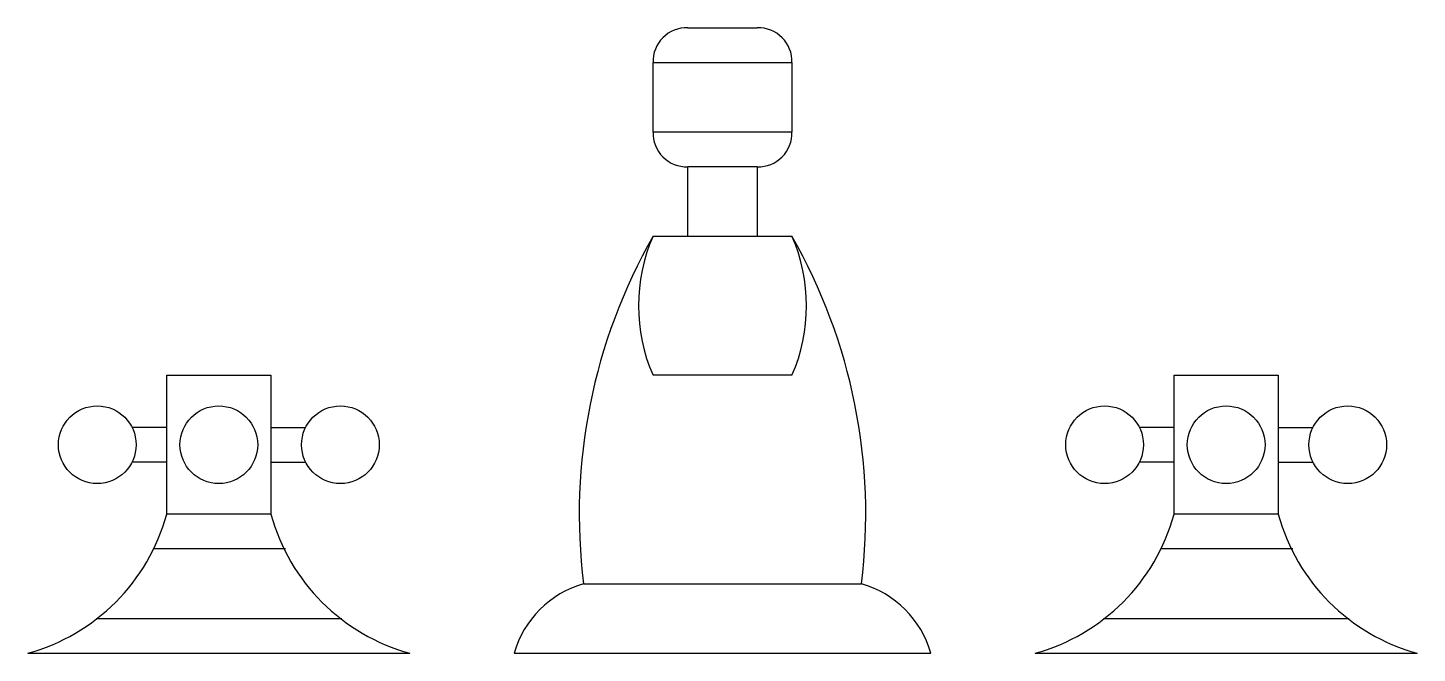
# Model space of a CAD drawing. Header units: millimetres. Extents: x -2993.969 to -2993.719, y 2926.933 to 2927.046.
import ezdxf

# ---------------------------------------------------------------- set-up
doc = ezdxf.new("R2010")
doc.units = ezdxf.units.MM
doc.header["$LTSCALE"] = 10
doc.layers.add('banheiro_acessórios', color=2, linetype='Continuous')

msp = doc.modelspace()

# ---------------------------------------------------------------- linework, layer by layer
at = {"layer": 'banheiro_acessórios', "color": 1}
for p, q in [((-2993.856556490168, 2927.03943322002), (-2993.831556490168, 2927.03943322002)), ((-2993.831556490168, 2927.02693322002), (-2993.856556490168, 2927.02693322002)), ((-2993.922661490167, 2926.95193322002), (-2993.946503990167, 2926.95193322002)), ((-2993.741411490168, 2926.95193322002), (-2993.765253990168, 2926.95193322002)), ((-2993.956773990167, 2926.93943322002), (-2993.912576490168, 2926.93943322002)), ((-2993.775523990168, 2926.93943322002), (-2993.731326490168, 2926.93943322002))]:
    msp.add_line(p, q, dxfattribs=at)
at = {"layer": 'banheiro_acessórios'}
for p, q in [((-2993.850306490167, 2927.00818322002), (-2993.850306490167, 2927.02068322002)), ((-2993.837806490167, 2927.02068322002), (-2993.837806490167, 2927.00818322002)), ((-2993.856556490168, 2927.00818322002), (-2993.831556490168, 2927.00818322002)), ((-2993.831556490168, 2926.98318322002), (-2993.856556490168, 2926.98318322002)), ((-2993.944056490168, 2926.97380822002), (-2993.950306490167, 2926.97380822002)), ((-2993.925306490168, 2926.97380822002), (-2993.919056490168, 2926.97380822002)), ((-2993.762806490168, 2926.97380822002), (-2993.769056490168, 2926.97380822002)), ((-2993.744056490168, 2926.97380822002), (-2993.737806490167, 2926.97380822002)), ((-2993.944056490168, 2926.967558220019), (-2993.950306490167, 2926.967558220019)), ((-2993.925306490168, 2926.967558220019), (-2993.919056490168, 2926.967558220019)), ((-2993.762806490168, 2926.967558220019), (-2993.769056490168, 2926.967558220019)), ((-2993.744056490168, 2926.967558220019), (-2993.737806490167, 2926.967558220019)), ((-2993.869056490168, 2926.945683220019), (-2993.819056490168, 2926.945683220019)), ((-2993.969056490168, 2926.93318322002), (-2993.900306490168, 2926.93318322002)), ((-2993.881556490167, 2926.93318322002), (-2993.806556490168, 2926.93318322002)), ((-2993.787806490168, 2926.93318322002), (-2993.719056490168, 2926.93318322002))]:
    msp.add_line(p, q, dxfattribs=at)
for points in [[(-2993.850306490167, 2927.045683220018), (-2993.837806490168, 2927.045683220018)], [(-2993.856556490168, 2927.026933220019), (-2993.856556490168, 2927.03943322002)], [(-2993.831556490168, 2927.03943322002), (-2993.831556490168, 2927.026933220019)], [(-2993.837806490168, 2927.020683220019), (-2993.850306490167, 2927.020683220019)]]:
    msp.add_lwpolyline(points, dxfattribs=at)
for points in [[(-2993.944056490169, 2926.958183220019), (-2993.944056490169, 2926.983183220019), (-2993.925306490168, 2926.983183220019), (-2993.925306490168, 2926.958183220019)], [(-2993.762806490168, 2926.958183220019), (-2993.762806490168, 2926.983183220019), (-2993.744056490168, 2926.983183220019), (-2993.744056490168, 2926.958183220019)]]:
    msp.add_lwpolyline(points, close=True, dxfattribs=at)
for centre in [(-2993.956556490167, 2926.97068322002), (-2993.934681490168, 2926.97068322002), (-2993.912806490167, 2926.97068322002), (-2993.775306490168, 2926.97068322002), (-2993.753431490168, 2926.97068322002), (-2993.731556490168, 2926.97068322002)]:
    msp.add_circle(centre, 0.006987712500000002, dxfattribs=at)
for centre, radius, start, end in [((-2993.850493990167, 2927.03962072002), 0.006064792500000001, 88.22243000000348, 181.7775999999955), ((-2993.837618990167, 2927.03962072002), 0.006064792500000001, 358.2224000000045, 91.7775699999965), ((-2993.850493990167, 2927.02674572002), 0.006064792500000001, 178.2224000000045, 271.7775999999955), ((-2993.837618990167, 2927.02674572002), 0.006064792500000001, 268.222399999998, 1.777564999993622), ((-2993.769056490168, 2926.958183220019), 0.100778225, 150.2550999999984, 187.1249999999938), ((-2993.828023990168, 2926.99568322002), 0.03115015, 156.3417000000013, 203.6582999999987), ((-2993.860088990168, 2926.99568322002), 0.03115015, 336.3417000000013, 23.65834999999767), ((-2993.919056490168, 2926.958183220019), 0.100778225, 352.8750000000062, 29.74487999999733), ((-2993.978431490168, 2926.967558220019), 0.03563047500000001, 285.2551000000003, 344.7448999999953), ((-2993.890931490168, 2926.967558220019), 0.03563047500000001, 195.2551000000047, 254.7448999999998), ((-2993.797181490168, 2926.967558220019), 0.03563047500000001, 285.2551000000003, 344.7448999999953), ((-2993.709681490168, 2926.967558220019), 0.03563047500000001, 195.2551000000047, 254.7448999999998), ((-2993.863961490168, 2926.92808822002), 0.01831825500000001, 106.1502000000029, 163.8497999999971), ((-2993.824151490167, 2926.92808822002), 0.01831825500000001, 16.15020000000294, 73.84978999999743)]:
    msp.add_arc(centre, radius, start, end, dxfattribs=at)

doc.saveas('drawing.dxf')
